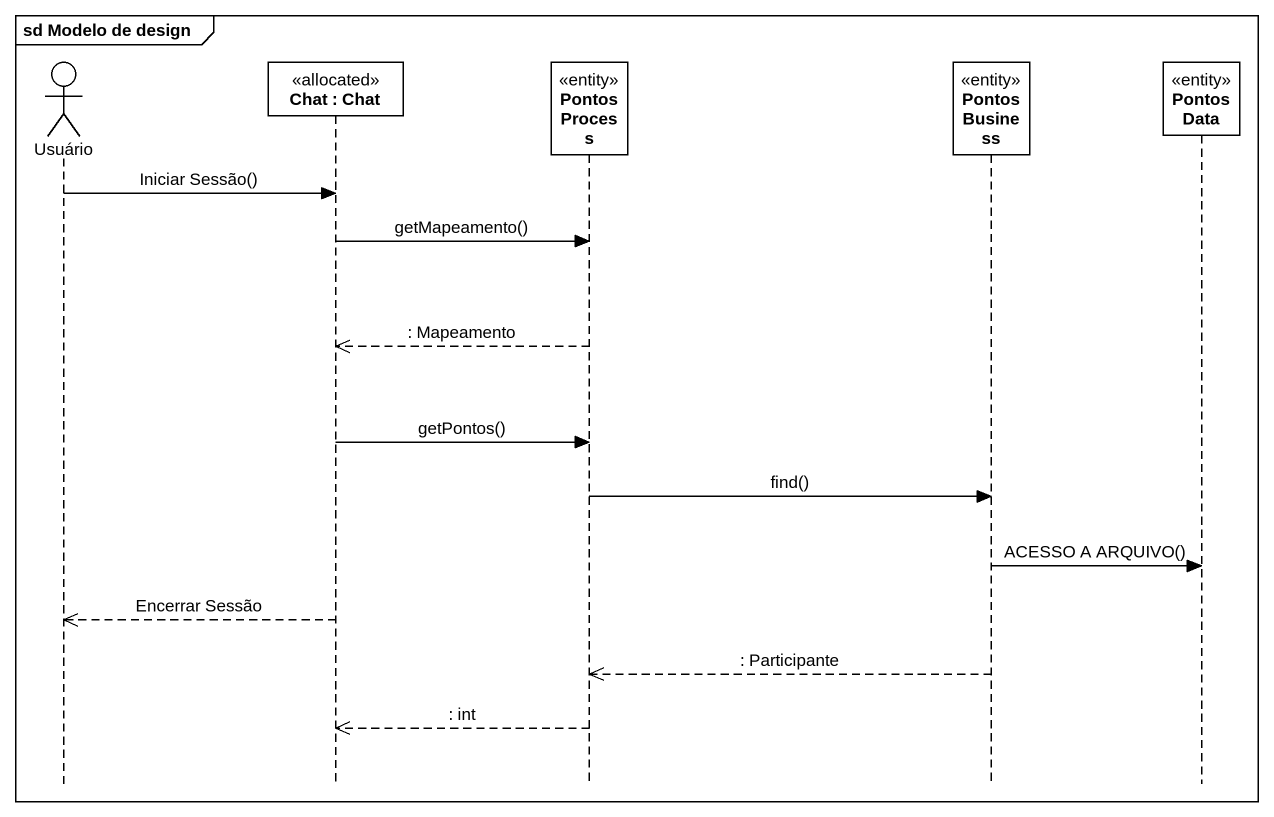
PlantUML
@startuml
mainframe sd Modelo de design
hide footbox
actor Usuário
participant "Chat : Chat" as Chat_Chat <<allocated>>
participant PontosProcess <<entity>>
participant PontosBusiness <<entity>>
participant PontosData <<entity>>

Usuário -> Chat_Chat : Iniciar Sessão()
Chat_Chat -> PontosProcess : getMapeamento()
PontosProcess -->> Chat_Chat : : Mapeamento
Chat_Chat -> PontosProcess : getPontos()
PontosProcess -> PontosBusiness : find()
PontosBusiness -> PontosData : ACESSO A ARQUIVO()
Chat_Chat -->> Usuário : Encerrar Sessão
PontosBusiness -->> PontosProcess : : Participante
PontosProcess -->> Chat_Chat : : int
@enduml
